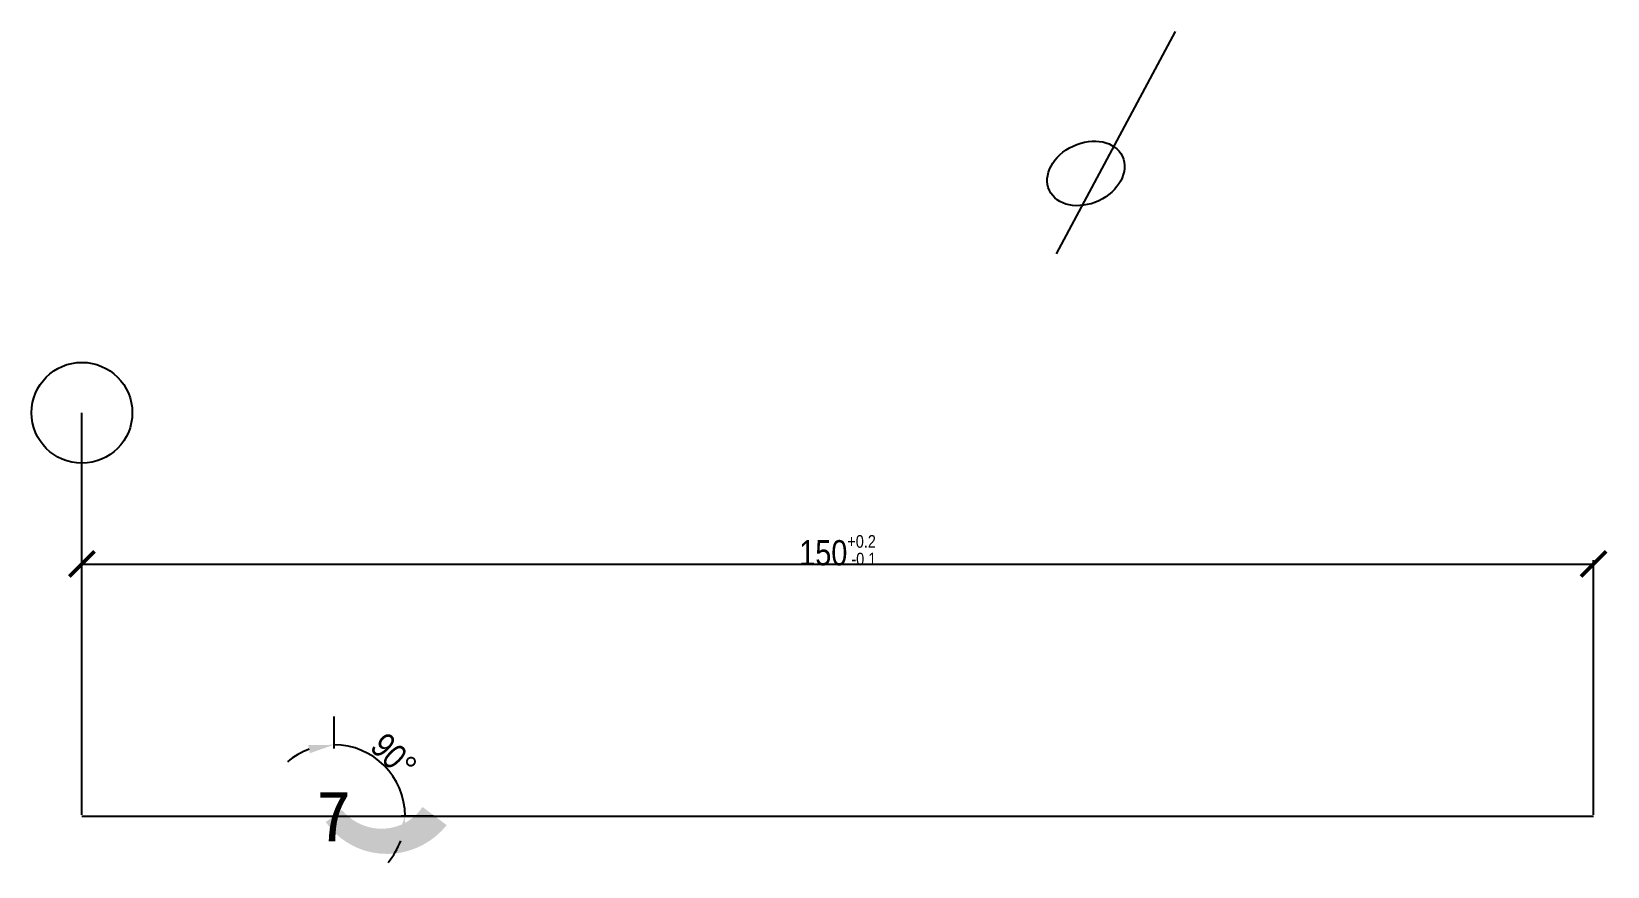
# Model space of a CAD drawing. Header units: millimetres. Extents: x -30 to 126, y -5 to 78.
import ezdxf
from ezdxf.enums import TextEntityAlignment as Align

# ---------------------------------------------------------------- set-up
doc = ezdxf.new("R2010")
doc.units = ezdxf.units.MM
doc.styles.add('OpenSansCondensed-Light', font='OpenSansCondensed-Light.ttf')
doc.dimstyles.new('EZ_CURVED', dxfattribs={"dimtxt": 0.25, "dimasz": 0.25, "dimexe": 0.375, "dimexo": 0.125, "dimgap": 0.1, "dimtad": 1, "dimlfac": 100, "dimzin": 12, "dimdsep": 46, "dimtxsty": 'OpenSansCondensed-Light', "dimcen": 2.5, "dimazin": 2, "dimtfac": 0.5, "dimtmove": 2, "dimatfit": 3})
doc.dimstyles.new('EZDXF', dxfattribs={"dimtxt": 0.25, "dimasz": 0.175, "dimexe": 0.375, "dimexo": 0.125, "dimgap": 0.1, "dimtad": 1, "dimlfac": 100, "dimzin": 12, "dimdsep": 46, "dimtxsty": 'OpenSansCondensed-Light', "dimblk": 'ARCHTICK', "dimcen": 2.5, "dimazin": 3, "dimtfac": 0.5, "dimtmove": 2, "dimatfit": 3})

# ---------------------------------------------------------------- blocks, each defined once
blk = doc.blocks.new('_ARCHTICK')
at = {"color": 0, "linetype": 'ByBlock', "const_width": 0.15}
blk.add_lwpolyline([(-0.5, -0.5), (0.5, 0.5)], dxfattribs=at)
blk = doc.blocks.new('*D1')
at = {"color": 0}
for p, q in [((-25, 0.12), (-25, 25.38)), ((125, 0.12), (125, 25.38)), ((-25, 25), (125, 25))]:
    blk.add_line(p, q, dxfattribs=at)
at = {"layer": 'Defpoints'}
for p in [(-25, 25), (-25, 0), (125, 0)]:
    blk.add_point(p, dxfattribs=at)
at = {"color": 0, "xscale": 2.5, "yscale": 2.5, "rotation": 180}
blk.add_blockref('_ARCHTICK', (-25, 25), dxfattribs=at)
at = {"color": 0, "xscale": 2.5, "yscale": 2.5}
blk.add_blockref('_ARCHTICK', (125, 25), dxfattribs=at)
at = {"color": 0, "insert": (50, 26.35), "char_height": 2.5, "attachment_point": 5, "style": 'OpenSansCondensed-Light'}
blk.add_mtext('\\A0;150{\\H0.50x;\\S+0.2^  -0.1;}', dxfattribs=at)
blk = doc.blocks.new('Linux中文块')
blk.add_line((2, 3), (12, 13, 3))
blk.add_circle((5, 7), 2)

msp = doc.modelspace()

# ---------------------------------------------------------------- linework, layer by layer
for p, q in [((-25, 25), (-25, 40)), ((-25, 0), (125, 0))]:
    msp.add_line(p, q)
msp.add_lwpolyline([(0, 0, 2, 3, 0.5), (10, 0, 4, 5, 0)], format="xyseb")
msp.add_circle((-25, 40), 5)

# ---------------------------------------------------------------- block references
at = {"xscale": 2, "yscale": 1.5, "zscale": 3, "rotation": 25}
msp.add_blockref('Linux中文块', (70, 50), dxfattribs=at)

# ---------------------------------------------------------------- texts
msp.add_text('7', height=5).set_placement((0, 0), align=Align.MIDDLE_CENTER)

# ---------------------------------------------------------------- dimensions: what is measured, and where the dimension line sits
dim = msp.add_linear_dim(base=(-25, 25), p1=(-25, 0), p2=(125, 0), dimstyle='EZDXF', override={"dimscale": 1, "dimtxt": 2.5, "dimasz": 2.5, "dimdec": 2, "dimlfac": 1, "dimtol": 1, "dimtp": 0.2, "dimtm": 0.1, "dimtdec": 2})
dim.commit()
dim.dimension.update_dxf_attribs({"geometry": '*D1', "text_midpoint": (50, 26.35)})
msp.add_angular_dim_3p(base=(5, 5), center=(0, 0), p1=(10, 0), p2=(0, 10), dimstyle='EZ_CURVED', override={"dimscale": 1, "dimtxt": 2.5, "dimasz": 2.5, "dimlfac": 1}).render()

doc.saveas('drawing.dxf')
